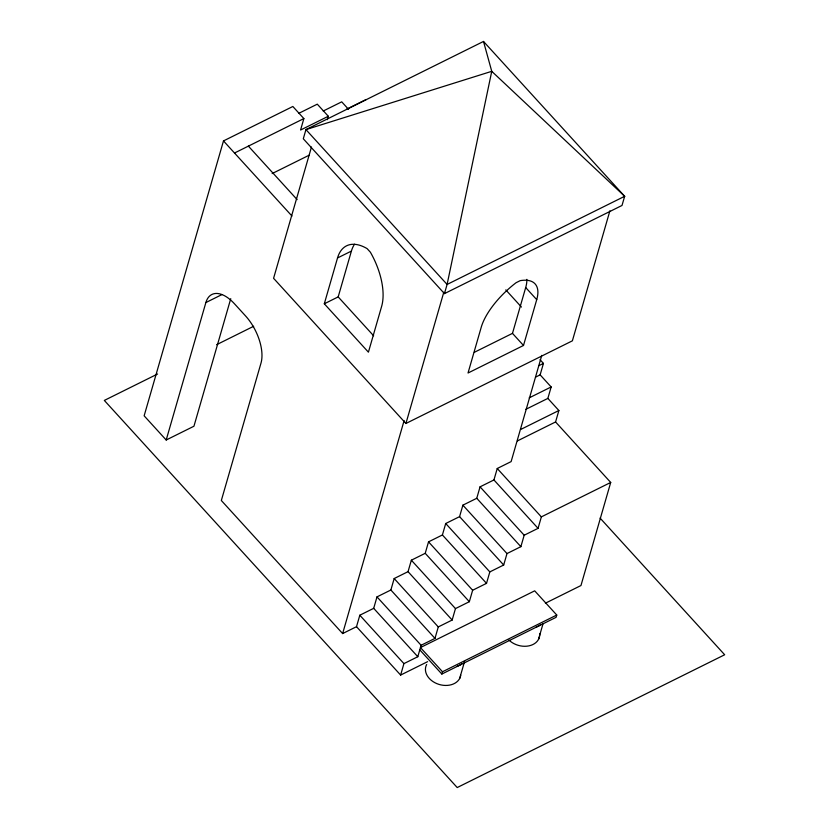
<?xml version="1.0" encoding="UTF-8"?>
<svg xmlns="http://www.w3.org/2000/svg" width="829" height="829" viewBox="0 0 829 829"><rect width="100%" height="100%" fill="white"/><g stroke="black" fill="none" stroke-linecap="round" stroke-linejoin="round"><path stroke-width="1.24" d="M298.782 113.345L317.279 104.164L328.315 116.257L300.564 130.029L303.87 118.578L292.844 106.485L223.488 140.92L144.142 415.816L166.194 440.002L193.945 426.23L230.752 298.689M166.194 440.002L205.872 302.564L222.048 294.523M311.466 147.044L273.58 278.306L405.92 423.474L572.383 340.823L609.906 210.804M327.32 119.697L328.315 116.257M337.527 257.964A54.082 27.678 63.6 0 1 367.112 248.627L370.387 252.213A54.082 27.678 63.6 0 1 381.641 306.357L368.418 352.17L324.305 303.787L337.527 257.964L351.403 251.083A54.082 27.678 63.6 0 1 354.522 244.223M324.305 303.787L338.18 296.896L351.403 251.083M205.872 302.564A36.051 18.456 63.6 0 1 234.534 303.849L245.56 315.942A36.051 18.456 63.6 0 1 261.011 363.05L221.333 500.498L342.636 633.563L404.117 420.583M405.92 423.474L443.805 292.212M444.448 293.621L447.1 284.451L491.752 71.325L483.504 41.45L305.942 129.604L303.3 138.775L444.448 293.621L622.009 205.457L624.662 196.297L483.504 41.45M342.636 633.563L356.511 626.683L359.817 615.222L373.692 608.341L376.998 596.88L390.873 589.999L394.179 578.538L408.044 571.658L411.35 560.197L425.225 553.316L428.531 541.855L442.406 534.974L445.712 523.513L459.577 516.633L462.883 505.172L476.758 498.291L480.064 486.83L493.939 479.95L497.245 468.499L511.12 461.608L541.772 355.382M356.511 626.683L400.625 675.065L403.93 663.614L417.806 656.723L421.111 645.273L434.976 638.382L438.282 626.931L452.157 620.04L455.463 608.59L469.338 601.699L472.644 590.248L486.519 583.357L489.825 571.906L503.69 565.015L506.996 553.565L520.871 546.674L524.177 535.223L538.052 528.342L541.358 516.881L610.714 482.447L555.575 421.961L558.881 410.51L547.855 398.407L551.161 386.956L540.135 374.853L543.441 363.403L540.042 359.682M474.333 352.304L512.477 333.372L525.7 287.549A54.082 22.652 -42.4 0 0 526.85 279.363M523.503 345.465L536.726 299.652A54.082 22.652 -42.4 0 0 520.197 280.658L516.094 282.699A54.082 22.652 -42.4 0 0 481.245 327.196L468.022 373.019L523.503 345.465L512.477 333.372M419.785 649.853L441.847 674.05L442.499 671.759L556.756 615.035L534.695 590.839L420.448 647.563L442.499 671.759M459.629 678.568L464.572 661.459M538.508 639.408L543.088 623.522M556.756 615.035L556.093 617.325L441.847 674.05M610.714 482.447L580.963 585.533L545.399 603.191M234.514 153.013L303.87 118.578M323.227 111.024L341.724 101.843L348.512 109.283M346.512 109.273L366.159 99.521M272.15 173.572L309.144 155.21M157.593 373.993L104.33 400.428L457.214 787.55L724.67 654.765L600.072 518.073M216.638 344.677L253.684 326.274M538.819 365.703L543.441 363.403M535.513 377.154L540.135 374.853M529.192 397.858L551.161 386.956M525.887 409.308L547.855 398.407M520.736 429.443L558.881 410.51M517.431 440.904L555.575 421.961M400.625 675.065L427.619 661.666M525.7 287.549L536.726 299.652M505.804 289.891L521.431 307.041M248.389 146.132L297.134 199.613M223.488 140.92L291.974 216.048M497.245 468.499L541.358 516.881M338.18 296.896L373.641 335.797M493.939 479.95L538.052 528.342M480.064 486.83L524.177 535.223M476.758 498.291L520.871 546.674M462.883 505.172L506.996 553.565M459.577 516.633L503.69 565.015M445.712 523.513L489.825 571.906M442.406 534.974L486.519 583.357M428.531 541.855L472.644 590.248M425.225 553.316L469.338 601.699M411.35 560.197L455.463 608.59M408.044 571.658L452.157 620.04M394.179 578.538L438.282 626.931M390.873 589.999L434.976 638.382M376.998 596.88L421.111 645.273M373.692 608.341L417.806 656.723M359.817 615.222L403.93 663.614M460.748 675.21A18.031 13.523 16.1 0 1 438.852 684.36A18.031 13.523 16.1 0 1 426.655 664.495M461.68 663.936A18.031 13.523 16.1 0 1 457.307 666.184M539.7 633.636A18.031 13.523 16.1 0 1 528.975 645.864A18.031 13.523 16.1 0 1 508.985 640.112M540.56 624.776A18.031 13.523 16.1 0 1 536.176 627.025M624.662 196.297L447.1 284.451L305.942 129.604L491.752 71.325L624.662 196.297"/></g></svg>
